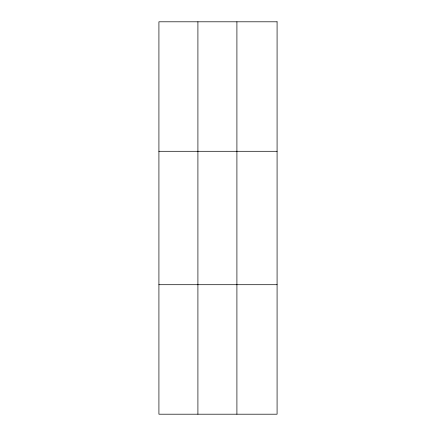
<?xml version="1.0" encoding="UTF-8"?>
<svg xmlns="http://www.w3.org/2000/svg" width="436" height="436" viewBox="0 0 436 436"><rect width="100%" height="100%" fill="white"/><g stroke="black" fill="none" stroke-linecap="round" stroke-linejoin="round"><path stroke-width="0.65" d="M197.911 21.8L197.911 414.2M236.906 21.8L236.906 414.2M158.917 151.292L277.083 151.292M158.917 284.708L277.083 284.708M277.083 21.8L277.083 414.2L158.917 414.2L158.917 21.8L277.083 21.8"/></g></svg>
